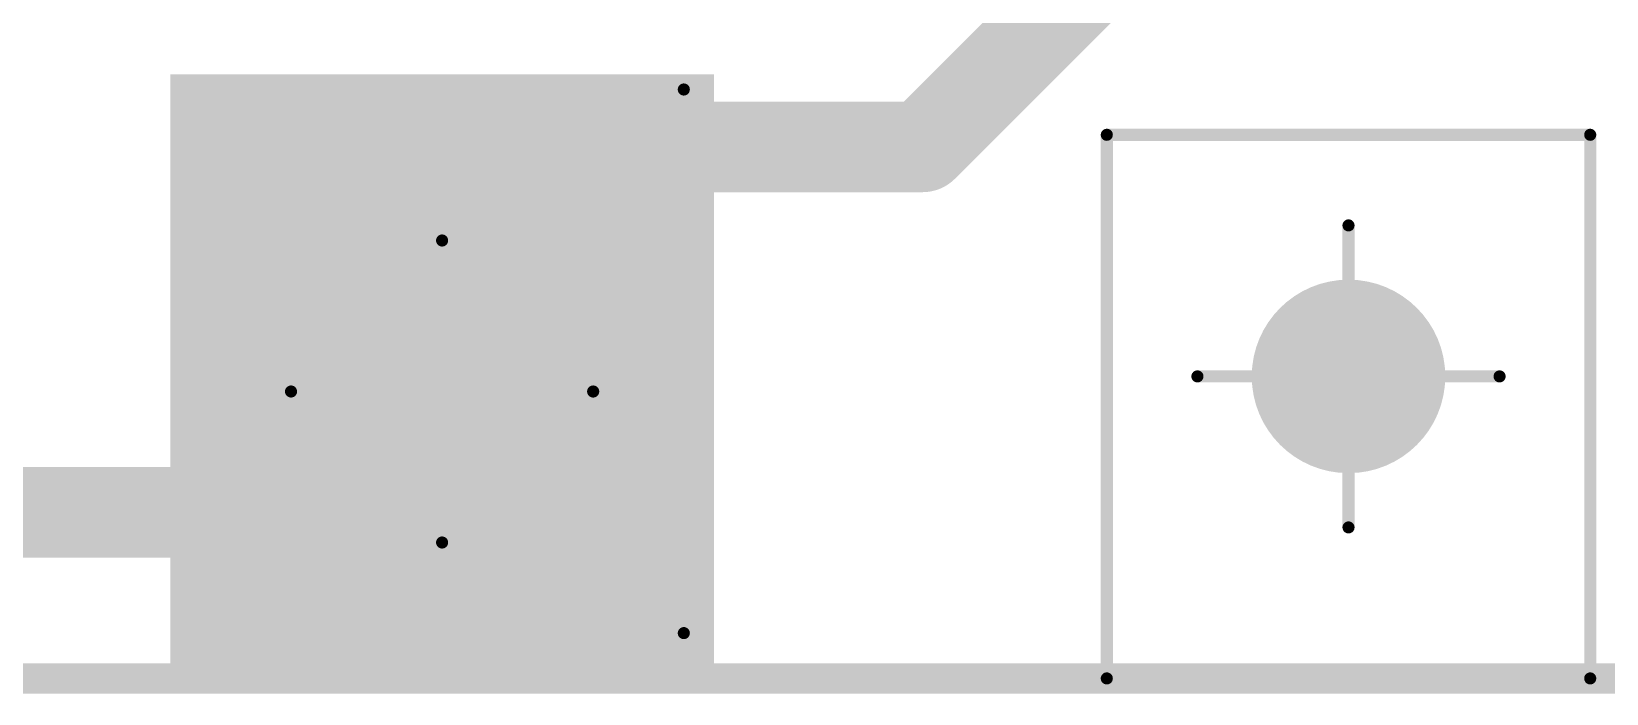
# Model space of a CAD drawing. Header units: inches. Extents: x 0 to 220, y 0 to 115.
# Drawn here: x 88.21 to 114.27, y -0.25 to 10.71 of the extents above; entities that cross this region are included whole.
import ezdxf

# ---------------------------------------------------------------- set-up
doc = ezdxf.new("R2010")
doc.units = ezdxf.units.IN
for name, color, linetype in [('Bottom Layer- Bottom', 5, 'Continuous'), ('Bottom Solder- Bot Mask', 6, 'Continuous'), ('Keep-Out Layer- Board', 6, 'Continuous'), ('Mechanical 5- Help', 56, 'Continuous'), ('Multi-Layer', 9, 'Continuous'), ('Top Layer- Top', 1, 'Continuous'), ('Top Solder- Top Mask', 216, 'Continuous')]:
    doc.layers.add(name, color=color, linetype=linetype)

msp = doc.modelspace()

# ---------------------------------------------------------------- hatches: boundary and pattern name
at = {"layer": 'Bottom Layer- Bottom'}
h = msp.add_hatch(color=7, dxfattribs=at)
edge = h.paths.add_edge_path()
edge.add_arc((91.50000241999999, 7.749997199999999), 0.7499985, 0, 360)
h = msp.add_hatch(color=7, dxfattribs=at)
edge = h.paths.add_edge_path()
edge.add_arc((98.50000112, 7.749997199999999), 0.7499985, 0, 360)
h = msp.add_hatch(color=7, dxfattribs=at)
edge = h.paths.add_edge_path()
edge.add_arc((109.99999844, 5.00000016), 1.49999954, 0, 360)
h = msp.add_hatch(color=7, dxfattribs=at)
edge = h.paths.add_edge_path()
edge.add_arc((95.0000005, 4.74999812), 1.49999954, 0, 360)
h = msp.add_hatch(color=7, dxfattribs=at)
edge = h.paths.add_edge_path()
edge.add_arc((91.50000241999999, 1.7499965), 0.7499985, 0, 360)
h = msp.add_hatch(color=7, dxfattribs=at)
edge = h.paths.add_edge_path()
edge.add_arc((98.50000112, 1.7499965), 0.7499985, 0, 360)
at = {"layer": 'Bottom Solder- Bot Mask'}
h = msp.add_hatch(color=7, dxfattribs=at)
edge = h.paths.add_edge_path()
edge.add_arc((91.50000241999999, 7.749997199999999), 0.8515985, 0, 360)
h = msp.add_hatch(color=7, dxfattribs=at)
edge = h.paths.add_edge_path()
edge.add_arc((98.50000112, 7.749997199999999), 0.8515985, 0, 360)
h = msp.add_hatch(color=7, dxfattribs=at)
edge = h.paths.add_edge_path()
edge.add_arc((109.99999844, 5.00000016), 1.60159954, 0, 360)
h = msp.add_hatch(color=7, dxfattribs=at)
edge = h.paths.add_edge_path()
edge.add_arc((95.0000005, 4.74999812), 1.60159954, 0, 360)
h = msp.add_hatch(color=7, dxfattribs=at)
edge = h.paths.add_edge_path()
edge.add_arc((91.50000241999999, 1.7499965), 0.8515985, 0, 360)
h = msp.add_hatch(color=7, dxfattribs=at)
edge = h.paths.add_edge_path()
edge.add_arc((98.50000112, 1.7499965), 0.8515985, 0, 360)
at = {"layer": 'Multi-Layer'}
msp.add_hatch(color=9, dxfattribs=at).paths.add_polyline_path([(90.49999934, 0), (99.49999658, 0), (99.49999658, 10.00000032), (90.49999934, 10.00000032)])
h = msp.add_hatch(color=9, dxfattribs=at)
edge = h.paths.add_edge_path()
edge.add_arc((109.99999844, 5.00000016), 1.49999954, 0, 360)
h = msp.add_hatch(color=9, dxfattribs=at)
edge = h.paths.add_edge_path()
edge.add_arc((95.0000005, 4.74999812), 1.49999954, 0, 360)
at = {"layer": 'Top Layer- Top'}
h = msp.add_hatch(color=7, dxfattribs=at)
edge = h.paths.add_edge_path()
edge.add_arc((91.50000241999999, 7.749997199999999), 0.7499985, 0, 360)
h = msp.add_hatch(color=7, dxfattribs=at)
edge = h.paths.add_edge_path()
edge.add_arc((98.50000112, 7.749997199999999), 0.7499985, 0, 360)
h = msp.add_hatch(color=7, dxfattribs=at)
edge = h.paths.add_edge_path()
edge.add_arc((109.99999844, 5.00000016), 1.49999954, 0, 360)
h = msp.add_hatch(color=7, dxfattribs=at)
edge = h.paths.add_edge_path()
edge.add_arc((95.0000005, 4.74999812), 1.49999954, 0, 360)
h = msp.add_hatch(color=7, dxfattribs=at)
edge = h.paths.add_edge_path()
edge.add_arc((91.50000241999999, 1.7499965), 0.7499985, 0, 360)
h = msp.add_hatch(color=7, dxfattribs=at)
edge = h.paths.add_edge_path()
edge.add_arc((98.50000112, 1.7499965), 0.7499985, 0, 360)
at = {"layer": 'Top Solder- Top Mask'}
h = msp.add_hatch(color=7, dxfattribs=at)
edge = h.paths.add_edge_path()
edge.add_arc((91.50000241999999, 7.749997199999999), 0.8515985, 0, 360)
h = msp.add_hatch(color=7, dxfattribs=at)
edge = h.paths.add_edge_path()
edge.add_arc((98.50000112, 7.749997199999999), 0.8515985, 0, 360)
h = msp.add_hatch(color=7, dxfattribs=at)
edge = h.paths.add_edge_path()
edge.add_arc((109.99999844, 5.00000016), 1.60159954, 0, 360)
h = msp.add_hatch(color=7, dxfattribs=at)
edge = h.paths.add_edge_path()
edge.add_arc((95.0000005, 4.74999812), 1.60159954, 0, 360)
h = msp.add_hatch(color=7, dxfattribs=at)
edge = h.paths.add_edge_path()
edge.add_arc((91.50000241999999, 1.7499965), 0.8515985, 0, 360)
h = msp.add_hatch(color=7, dxfattribs=at)
edge = h.paths.add_edge_path()
edge.add_arc((98.50000112, 1.7499965), 0.8515985, 0, 360)

# ---------------------------------------------------------------- linework, layer by layer
at = {"layer": 'Keep-Out Layer- Board'}
for points in [[(0, 0, 0.499999, 0.499999, 0), (219.99999942, 0, 0.499999, 0.499999, 0)], [(0, 0, 0.127, 0.127, 0), (219.99999942, 0, 0.127, 0.127, 0)]]:
    msp.add_lwpolyline(points, format="xyseb", dxfattribs=at)
at = {"layer": 'Mechanical 5- Help'}
for points in [[(99.00000012, 0.7499985, 0.1999996, 0.1999996, 0), (99.00000012, 9.74999828, 0.1999996, 0.1999996, 0)], [(105.99999882, 8.99999978, 0.1999996, 0.1999996, 0), (114.0000006, 8.99999978, 0.1999996, 0.1999996, 0)], [(105.99999882, 0, 0.1999996, 0.1999996, 0), (105.99999882, 8.99999978, 0.1999996, 0.1999996, 0)], [(114.0000006, 0, 0.1999996, 0.1999996, 0), (114.0000006, 8.99999978, 0.1999996, 0.1999996, 0)], [(109.99999844, 2.50000008, 0.1999996, 0.1999996, 0), (109.99999844, 7.50000024, 0.1999996, 0.1999996, 0)], [(95.0000005, 2.25000058, 0.1999996, 0.1999996, 0), (95.0000005, 7.249998199999999, 0.1999996, 0.1999996, 0)], [(107.5000009, 5.00000016, 0.1999996, 0.1999996, 0), (112.49999852, 5.00000016, 0.1999996, 0.1999996, 0)], [(92.50000041999999, 4.74999812, 0.1999996, 0.1999996, 0), (97.50000057999999, 4.74999812, 0.1999996, 0.1999996, 0)]]:
    msp.add_lwpolyline(points, format="xyseb", dxfattribs=at)
for points in [[(98.95000021999999, 9.74999828, 0.0999998, 0.0999998, 1), (99.05000001999998, 9.74999828, 0.0999998, 0.0999998, 1)], [(105.94999892, 8.99999978, 0.0999998, 0.0999998, 1), (106.04999872, 8.99999978, 0.0999998, 0.0999998, 1)], [(105.94999892, 8.99999978, 0.0999998, 0.0999998, 1), (106.04999872, 8.99999978, 0.0999998, 0.0999998, 1)], [(113.9500007, 8.99999978, 0.0999998, 0.0999998, 1), (114.0500005, 8.99999978, 0.0999998, 0.0999998, 1)], [(113.9500007, 8.99999978, 0.0999998, 0.0999998, 1), (114.0500005, 8.99999978, 0.0999998, 0.0999998, 1)], [(109.94999854, 7.50000024, 0.0999998, 0.0999998, 1), (110.04999834, 7.50000024, 0.0999998, 0.0999998, 1)], [(94.9500006, 7.249998199999999, 0.0999998, 0.0999998, 1), (95.05000039999999, 7.249998199999999, 0.0999998, 0.0999998, 1)], [(107.450001, 5.00000016, 0.0999998, 0.0999998, 1), (107.5500008, 5.00000016, 0.0999998, 0.0999998, 1)], [(112.44999862, 5.00000016, 0.0999998, 0.0999998, 1), (112.54999842, 5.00000016, 0.0999998, 0.0999998, 1)], [(92.45000051999999, 4.74999812, 0.0999998, 0.0999998, 1), (92.55000032, 4.74999812, 0.0999998, 0.0999998, 1)], [(97.45000068, 4.74999812, 0.0999998, 0.0999998, 1), (97.55000048, 4.74999812, 0.0999998, 0.0999998, 1)], [(94.9500006, 2.25000058, 0.0999998, 0.0999998, 1), (95.05000039999999, 2.25000058, 0.0999998, 0.0999998, 1)], [(109.94999854, 2.50000008, 0.0999998, 0.0999998, 1), (110.04999834, 2.50000008, 0.0999998, 0.0999998, 1)], [(98.95000021999999, 0.7499985, 0.0999998, 0.0999998, 1), (99.05000001999998, 0.7499985, 0.0999998, 0.0999998, 1)], [(105.94999892, 0, 0.0999998, 0.0999998, 1), (106.04999872, 0, 0.0999998, 0.0999998, 1)], [(113.9500007, 0, 0.0999998, 0.0999998, 1), (114.0500005, 0, 0.0999998, 0.0999998, 1)]]:
    msp.add_lwpolyline(points, format="xyseb", close=True, dxfattribs=at)
at = {"layer": 'Top Layer- Top'}
for points in [[(102.9541629, 8.80000018, 1.49999954, 1.49999954, 0), (107.74999278, 13.59583006, 1.49999954, 1.49999954, 0)], [(98.50000112, 8.550003219999999, 1.49999954, 1.49999954, 0), (98.74999807999998, 8.80000018, 1.49999954, 1.49999954, 0)], [(98.74999807999998, 8.80000018, 1.49999954, 1.49999954, 0), (102.9541629, 8.80000018, 1.49999954, 1.49999954, 0)], [(98.50000112, 7.621313179999999, 1.49999954, 1.49999954, 0), (98.50000112, 8.550003219999999, 1.49999954, 1.49999954, 0)], [(98.50000112, 7.621313179999999, 1.49999954, 1.49999954, 0), (98.50000112, 7.749997199999999, 1.49999954, 1.49999954, 0)], [(94.99999796, 4.75000066, 1.49999954, 1.49999954, 0), (95.0000005, 4.74999812, 1.49999954, 1.49999954, 0)], [(48.74999902, 2.74999958, 1.49999954, 1.49999954, 0), (91.24999783999999, 2.74999958, 1.49999954, 1.49999954, 0)], [(91.24999783999999, 2.74999958, 1.49999954, 1.49999954, 0), (91.50000241999999, 2.499995, 1.49999954, 1.49999954, 0)], [(91.50000241999999, 1.7499965, 1.49999954, 1.49999954, 0), (91.50000241999999, 2.499995, 1.49999954, 1.49999954, 0)]]:
    msp.add_lwpolyline(points, format="xyseb", dxfattribs=at)
for points in [[(98.37499756, 8.80000018, 0.7499985, 0.7499985, 1), (99.1249986, 8.80000018, 0.7499985, 0.7499985, 1)], [(98.37499756, 8.80000018, 0.7499985, 0.7499985, 1), (99.1249986, 8.80000018, 0.7499985, 0.7499985, 1)], [(102.57916238, 8.80000018, 0.7499985, 0.7499985, 1), (103.32916342, 8.80000018, 0.7499985, 0.7499985, 1)], [(102.57916238, 8.80000018, 0.7499985, 0.7499985, 1), (103.32916342, 8.80000018, 0.7499985, 0.7499985, 1)], [(98.12500059999999, 8.550003219999999, 0.7499985, 0.7499985, 1), (98.87500164, 8.550003219999999, 0.7499985, 0.7499985, 1)], [(98.12500059999999, 8.550003219999999, 0.7499985, 0.7499985, 1), (98.87500164, 8.550003219999999, 0.7499985, 0.7499985, 1)], [(98.12500059999999, 7.749997199999999, 0.7499985, 0.7499985, 1), (98.87500164, 7.749997199999999, 0.7499985, 0.7499985, 1)], [(98.12500059999999, 7.621313179999999, 0.7499985, 0.7499985, 1), (98.87500164, 7.621313179999999, 0.7499985, 0.7499985, 1)], [(98.12500059999999, 7.621313179999999, 0.7499985, 0.7499985, 1), (98.87500164, 7.621313179999999, 0.7499985, 0.7499985, 1)], [(94.62499743999999, 4.75000066, 0.7499985, 0.7499985, 1), (95.37499848, 4.75000066, 0.7499985, 0.7499985, 1)], [(94.62499998, 4.74999812, 0.7499985, 0.7499985, 1), (95.37500102, 4.74999812, 0.7499985, 0.7499985, 1)], [(90.87499731999999, 2.74999958, 0.7499985, 0.7499985, 1), (91.62499835999999, 2.74999958, 0.7499985, 0.7499985, 1)], [(90.87499731999999, 2.74999958, 0.7499985, 0.7499985, 1), (91.62499835999999, 2.74999958, 0.7499985, 0.7499985, 1)], [(91.12500189999999, 2.499995, 0.7499985, 0.7499985, 1), (91.87500294, 2.499995, 0.7499985, 0.7499985, 1)], [(91.12500189999999, 2.499995, 0.7499985, 0.7499985, 1), (91.87500294, 2.499995, 0.7499985, 0.7499985, 1)], [(91.12500189999999, 1.7499965, 0.7499985, 0.7499985, 1), (91.87500294, 1.7499965, 0.7499985, 0.7499985, 1)]]:
    msp.add_lwpolyline(points, format="xyseb", close=True, dxfattribs=at)

doc.saveas('drawing.dxf')
